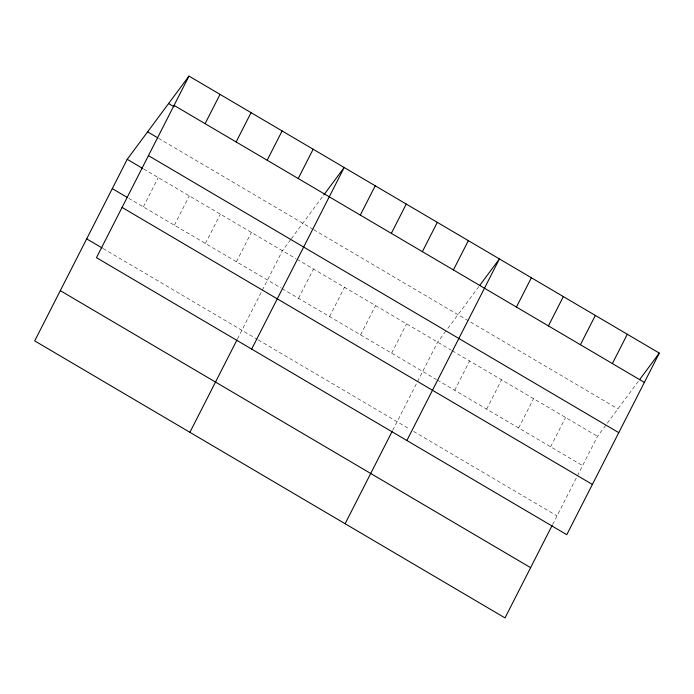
<?xml version="1.0" encoding="UTF-8"?>
<svg xmlns="http://www.w3.org/2000/svg" width="694" height="694" viewBox="0 0 694 694"><rect width="100%" height="100%" fill="white"/><g stroke="black" fill="none" stroke-linecap="round" stroke-linejoin="round"><path stroke-width="0.52" stroke-dasharray="3.47 2.6" d="M143.328 206.899L158.258 177.595M174.368 225.186L189.306 195.882M205.407 243.473L220.345 214.16M236.454 261.751L251.384 232.447M237.495 338.915L282.423 250.734L290.708 239.569M298.533 298.316L313.462 269.012M329.572 316.603L344.502 287.299M360.611 334.881L375.549 305.577M391.659 353.168L406.589 323.864M392.691 430.332L417.007 382.62M417.484 381.683L437.628 342.142L446.546 330.127M454.674 390.288L469.612 360.984M486.659 409.122L501.589 379.818M518.644 427.964L533.573 398.66M550.62 446.797L565.558 417.493M552.606 524.517L597.534 436.326L638.914 380.572M291.341 238.71L323.187 195.803M447.821 328.409L479.007 286.379M158.562 138.306L312.847 229.176M313.766 229.714L617.92 408.861M143.658 168.998L296.121 258.793M297.032 259.33L451.334 350.218M452.245 350.756L597.534 436.326M128.72 198.302L281.183 288.097M282.102 288.635L436.405 379.523M437.315 380.06L582.604 465.639M103.12 248.547L257.405 339.427M258.324 339.965L409.885 429.239M413.537 431.39L556.996 515.885"/><path stroke-width="1.04" d="M188.985 76.088L96.466 257.674L566.781 534.684L659.3 353.107L188.985 76.088L127.219 159.316L34.7 340.893L505.015 617.912L552.112 525.471M205.094 123.679L220.024 94.375M236.133 141.958L251.063 112.654M267.173 160.245L282.111 130.94M298.22 178.523L313.15 149.219M189.904 432.31L237.001 339.878M251.67 349.082L344.189 167.506L323.803 194.971M360.299 215.088L375.228 185.784M391.338 233.375L406.268 204.071M422.377 251.662L437.315 222.349M453.416 269.94L468.355 240.636M345.109 523.727L392.205 431.286M406.875 440.499L499.394 258.923L479.649 285.529M516.44 307.06L531.378 277.756M548.425 325.902L563.355 296.59M580.41 344.736L595.339 315.432M612.386 363.569L627.315 334.265M639.556 379.713L659.3 353.107M174.055 105.393L644.37 382.411M168.599 103.553L174.081 106.781M147.605 131.851L157.642 137.768M148.447 155.647L618.762 432.657M127.219 159.316L142.738 168.46M112.289 188.621L126.898 197.226M122.066 207.419L592.381 484.438M86.681 238.875L102.209 248.01M60.3 290.647L530.615 567.657"/></g></svg>
